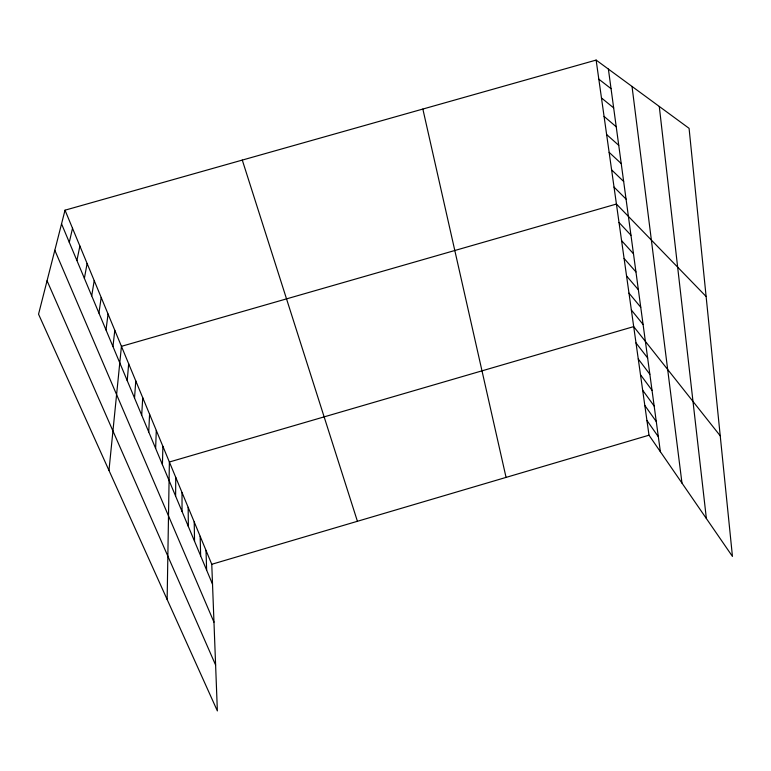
<?xml version="1.0" encoding="UTF-8"?>
<svg xmlns="http://www.w3.org/2000/svg" width="771" height="771" viewBox="0 0 771 771"><rect width="100%" height="100%" fill="white"/><g stroke="black" fill="none" stroke-linecap="round" stroke-linejoin="round"><path stroke-width="1.16" d="M175.615 496.119L175.749 477.374M167.143 599.501L169.379 462.002L633.695 326.615L720.23 435.827M162.421 464.624L162.893 446.351M155.636 448.433L156.291 430.43M148.736 431.953L149.574 414.21M141.7 415.164L142.731 397.711M134.53 398.058L135.773 380.893M127.225 380.623L128.67 363.777M108.971 470.435L121.442 346.333L616.424 204.045L706.12 296.498M112.951 346.545L114.812 330.325M105.993 329.94L108.065 314.048M98.919 313.045L101.203 297.481M91.71 295.842L94.216 280.634M84.376 278.331L87.113 263.48M76.907 260.502L79.885 246.036M69.294 242.345L72.522 228.264M65.024 210.184L38.55 314.183L217.364 710.92L211.765 564.285L65.024 210.184L596.128 60.08L689.081 128.333L732.45 556.421L649.009 435.201L596.128 60.08M211.765 564.285L649.009 435.201M598.826 79.182L611.046 88.655M601.467 97.956L613.658 107.892M604.069 116.402L616.222 126.781M606.623 134.53L618.747 145.334M609.138 152.35L621.224 163.558M611.605 169.871L623.652 181.474M614.034 187.102L626.052 199.082M619.026 222.511L630.957 235.242M621.58 240.648L633.473 253.755M624.096 258.458L635.94 271.912M626.553 275.951L638.369 289.751M628.982 293.134L640.749 307.263M631.362 310.019L643.081 324.466M635.998 342.922L647.63 357.956M638.253 358.958L649.847 374.263M640.479 374.716L652.025 390.29M642.667 390.222L654.165 406.038M644.816 405.459L656.266 421.525M646.927 420.455L658.338 436.743M47.06 280.76L215.61 665.036M54.828 250.247L213.972 622.149M61.545 223.85L212.526 584.216M242.287 160.079L357.416 521.283M422.855 109.048L506.065 477.403M608.386 69.072L660.371 451.719M632.027 86.439L681.978 483.109M659.282 106.456L706.381 518.555M206.011 550.407L206.638 570.164M200.161 536.288L200.643 555.862M194.215 521.938L194.552 541.319M188.163 507.337L188.355 526.516M182.014 492.486L182.043 511.452"/></g></svg>
